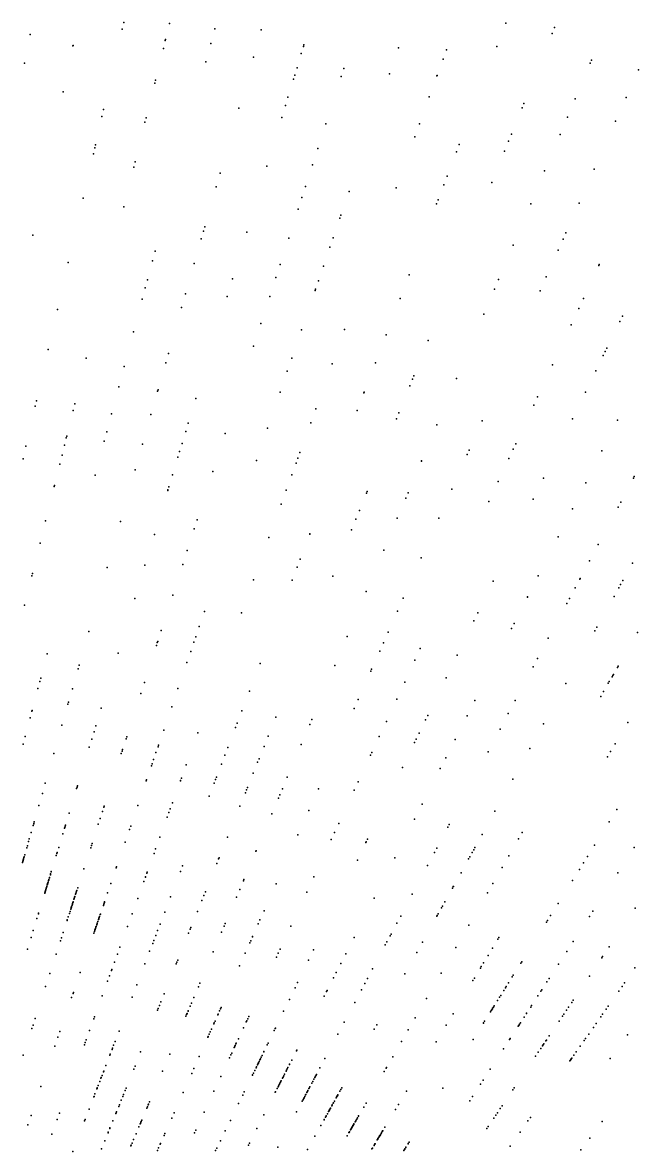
# Model space of a CAD drawing. Header units: metres. Extents: x -4327 to 4266, y -3886 to 3992.
# Drawn here: x 103.7 to 237.8, y 298.6 to 544.3 of the extents above; entities that cross this region are included whole.
import ezdxf

# ---------------------------------------------------------------- set-up
doc = ezdxf.new("R2010")
doc.units = ezdxf.units.M

msp = doc.modelspace()

# ---------------------------------------------------------------- linework, layer by layer
for p in [(125.67, 544.33, 2082.63), (135.67, 544.16, 2086.18), (208.89, 544.17, 2081.94), (219.49, 543.26, 2075.38), (105.31, 541.75, 2084.68), (125.35, 542.93, 2086.37), (145.5, 543, 2086.6), (155.64, 542.78, 2082.3), (218.96, 541.94, 2087.72), (114.63, 539.28, 2087.16), (114.64, 539.35, 2092.05), (134.31, 538.68, 2083.3), (134.74, 540.41, 2085.41), (134.8, 540.66, 2086.37), (144.64, 539.8, 2083.35), (164.82, 539.11, 2097.05), (164.94, 539.5, 2075.96), (185.53, 538.81, 2083.48), (195.95, 538.38, 2099.22), (206.94, 539.11, 2075.67), (143.56, 535.78, 2086.01), (153.93, 536.81, 2090.96), (164.36, 537.59, 2086.6), (195.23, 536.38, 2078.03), (227.57, 536.12, 2084.67), (104.09, 535.47, 2097.48), (163.42, 534.51, 2088.24), (173.61, 534.33, 2085.39), (227.3, 535.49, 2077.85), (237.78, 534.07, 2079.38), (132.43, 531.15, 2086.12), (132.58, 531.76, 2083.89), (162.65, 532, 2082.99), (162.92, 532.9, 2081.96), (173.04, 532.57, 2083.04), (183.59, 533.18, 2084.06), (193.9, 532.75, 2077.27), (193.94, 532.84, 2095.64), (112.5, 529.25, 2089.84), (160.89, 526.26, 2083.29), (161.45, 528.07, 2081.24), (192.23, 528.16, 2090.77), (212.82, 526.74, 2086.03), (224.01, 527.73, 2091.6), (235.1, 528.03, 2082.01), (120.94, 523.86, 2095.38), (121.29, 525.38, 2082.58), (130.55, 523.6, 2088.93), (150.75, 525.72, 2088.84), (160.1, 523.66, 2100.81), (212.44, 525.8, 2086.82), (222.3, 523.71, 2075.69), (130.31, 522.66, 2104.15), (169.71, 522.3, 2088.24), (190.09, 522.28, 2081.06), (232.79, 522.85, 2097.05), (189.06, 519.45, 2088.07), (210.1, 520.01, 2081.77), (220.72, 519.98, 2087.68), (119.37, 517.05, 2077.55), (119.52, 517.68, 2108.85), (167.96, 516.94, 2089.98), (198.15, 516.19, 2088.55), (198.75, 517.75, 2099.49), (208.62, 516.36, 2089.82), (209.48, 518.48, 2080.15), (119.07, 515.74, 2091.31), (128.16, 514.03, 2078.81), (127.86, 512.83, 2093.05), (146.69, 511.57, 2102.7), (156.86, 513.07, 2091.02), (166.79, 513.33, 2089.41), (217.34, 512.02, 2096.46), (228.13, 512.39, 2086.42), (195.4, 509.04, 2082.55), (196.11, 510.87, 2090.05), (205.87, 509.54, 2085.04), (145.84, 508.6, 2100.13), (165.27, 508.63, 2070.29), (174.75, 507.52, 2091.99), (185.02, 508.34, 2075.41), (116.84, 506.08, 2095.34), (125.72, 504.25, 2086.76), (164.48, 506.21, 2093.39), (193.8, 504.86, 2083.98), (194.14, 505.74, 2082.96), (214.31, 504.88, 2090.24), (224.84, 505.01, 2092.72), (163.67, 503.74, 2107.2), (172.76, 501.72, 2091.75), (173, 502.42, 2094.65), (143.06, 498.92, 2088.99), (143.33, 499.84, 2087.98), (105.86, 498.05, 2093.21), (142.58, 497.22, -186.19), (152.47, 498.7, 2089.15), (161.61, 497.38, 2085.42), (171.28, 497.44, 2088.25), (221.36, 497.19, 2092.64), (221.98, 498.57, 2093.79), (132.52, 494.56, 2089.95), (170.58, 495.4, 2089.3), (210.48, 495.87, 2099.49), (220.29, 494.77, 2082.48), (113.61, 492.1, 2076.21), (131.96, 492.48, 2090.99), (141.05, 491.89, 2088.73), (159.76, 491.68, 2085.63), (229.26, 491.65, 2104.71), (169.18, 491.32, 2072.09), (187.85, 489.38, 2090.27), (229.15, 491.41, 2094.2), (130.84, 488.3, 2093.07), (149.37, 488.56, 2075.55), (158.83, 488.82, 2073.5), (168.07, 488.11, 2072.94), (207.32, 488.41, 2096.4), (217.72, 489, 2086.17), (130.38, 486.57, 2090.67), (139.14, 485.24, 2080.13), (148.18, 484.69, 2073.71), (157.48, 484.69, 2080.23), (167.34, 485.98, 2073.5), (167.43, 486.26, 2074.71), (185.89, 484.27, 2087.77), (206.43, 486.32, 2087.43), (216.35, 485.92, 2077.75), (225.81, 484.26, 2087.19), (111.25, 481.88, 2097.74), (129.73, 484.14, 2090.25), (138.29, 482.29, -176.9), (224.8, 482.09, 2087.29), (204.12, 480.87, 2097.68), (234.31, 480.41, 2087.92), (127.81, 477, 2079.42), (155.57, 478.8, 2089.45), (164.4, 477.45, 2095.77), (173.8, 477.51, 2093.97), (223.14, 478.53, 2095.76), (233.73, 479.22, 2087.48), (182.85, 476.34, 2077.77), (191.96, 475.12, 2086.75), (109.23, 473.14, 2095.47), (135.42, 472.25, 2083.87), (153.98, 473.91, 2088.12), (230.55, 472.7, 2087.52), (230.9, 473.41, 2090.67), (117.5, 471.28, 2090.83), (125.8, 469.47, 2097.42), (134.84, 470.23, 2095.41), (162.28, 471.28, 2093.74), (171.09, 470.06, 2086.11), (180.52, 470.28, 2090.67), (219.07, 469.8, 2091.21), (230.13, 471.84, 2088.53), (161.29, 468.43, 2081.09), (188.86, 467.44, 2077.45), (228.5, 468.49, 2088.18), (124.59, 464.99, 2087.72), (187.96, 465.21, 2092.43), (188.57, 466.73, 2074.29), (198.17, 466.87, 2080.06), (133.07, 464.07, 2078.16), (133.15, 464.36, 2095.03), (141.4, 462.48, 2081.81), (159.72, 463.87, 2080.95), (178.01, 463.73, 2091.58), (178.06, 463.85, 2082.04), (215.83, 462.84, 2089.5), (226.23, 463.84, 2077.1), (106.38, 460.78, 2103.24), (106.66, 461.98, 2092.71), (114.66, 459.89, 2081.47), (115.02, 461.32, 2082.67), (167.52, 460.27, 2098.08), (176.53, 459.88, 2084.33), (214.99, 461.05, 2091.27), (123.02, 459.13, 2082.18), (131.61, 458.97, 2096.82), (166.41, 457.2, 2099.61), (185.06, 458.05, 2085.28), (185.6, 459.38, 2076.2), (203.76, 457.64, 2094.17), (223.41, 458.05, 2080.23), (233.23, 457.74, 2072.53), (121.98, 455.22, 2085.41), (139.21, 455.33, 2080.46), (139.75, 457.11, 2093.88), (147.8, 454.87, 2095.1), (157.03, 456.05, 2097), (193.88, 456.75, 2089.39), (112.77, 452.29, 2094.51), (113.18, 453.93, 2096.69), (113.26, 454.28, 2082.26), (121.43, 453.19, 2086.66), (129.77, 452.57, 2088.59), (138.41, 452.71, 2105.44), (211.06, 452.62, 2082.71), (104.37, 452.08, 2084.75), (112.24, 450.17, -75.17), (137.86, 450.93, 2097.14), (164.06, 450.74, 2101.19), (200.5, 450.32, 2085.79), (200.9, 451.22, 2095.06), (210.51, 451.44, 2097.42), (229.83, 451.06, 2076.17), (103.75, 449.38, 2088.43), (111.75, 448.2, -72), (137.48, 449.68, 2096.67), (154.6, 448.99, 2085.37), (163.22, 448.43, 2100.99), (163.61, 449.51, 2090.21), (190.51, 448.82, 2078.32), (190.54, 448.88, 2083.7), (209.57, 449.43, 2083.04), (119.45, 445.8, 2084.52), (128.15, 446.92, 2099.9), (136.32, 445.87, 2089.62), (145.1, 446.57, 2088.36), (162.29, 445.88, 2089.04), (217.11, 445.15, 2085.5), (236.68, 445.13, 2092.37), (236.86, 445.47, 2088.94), (110.53, 443.3, 2085.03), (110.58, 443.51, 2086.01), (135.27, 442.44, 2073.51), (135.32, 442.61, 2085), (135.52, 443.28, 2093.55), (161.07, 442.55, 2083.95), (197.12, 442.74, 2086.2), (207.22, 444.39, 2095.14), (226.29, 444.12, 2073.69), (178.53, 441.87, 2082.41), (178.68, 442.24, 2094.63), (187.09, 440.77, 2087.02), (187.61, 441.98, 2098.01), (205.2, 440.05, 2079.83), (214.89, 440.6, 2084.38), (233.92, 439.95, 2072.96), (159.97, 439.51, 2096.2), (177, 438.1, 2080.26), (223.41, 438.46, 2092.41), (233.34, 438.85, 2072.74), (108.66, 435.83, 2087.98), (124.95, 435.74, 2096.04), (141.69, 436.07, 2097.98), (176.24, 436.2, 2081.75), (185.24, 436.4, 2097.85), (194.32, 436.44, 2098.04), (132.35, 432.9, 2098.73), (141.04, 434.09, 2088.46), (166.19, 432.93, 2099.9), (166.23, 433.05, 2089.64), (175.29, 433.86, 2097.18), (107.46, 431.01, 2087), (157.31, 432.2, 2093.57), (220.3, 432.37, 2078.61), (229.01, 430.71, 2094.7), (139.51, 429.38, 2082.11), (182.3, 429.48, 2101.84), (190.47, 427.81, 2082.75), (122.07, 425.7, 2086.27), (130.3, 426.18, 2088.23), (138.53, 426.34, 2083.83), (163.44, 425.78, 2081.37), (164.09, 427.48, 2089.67), (164.11, 427.53, 2089.92), (227.12, 427.15, 2087.68), (236.5, 426.65, 2094.7), (105.67, 423.84, 2080.13), (105.81, 424.36, 2094.07), (153.97, 423.03, 2081.63), (162.33, 422.9, 2083.58), (171.23, 423.82, 2080.63), (215.97, 423.87, 2094.4), (225, 423.16, 2078.46), (225.07, 423.29, 2084.33), (234.4, 422.88, 2086.46), (178.48, 420.47, 2095.54), (206.16, 422.68, 2096.91), (224, 421.29, 2084.85), (233.51, 421.26, 2094.07), (233.9, 421.97, 2092.35), (128.09, 418.96, 2080.63), (136.37, 419.7, 2078.93), (186.55, 418.99, 2093.09), (213.61, 419.23, -87.07), (213.65, 419.31, 2098.38), (222.16, 417.83, 2099.32), (222.74, 418.91, 2078.28), (232.48, 419.41, 2095.33), (104.09, 417.48, 2082.77), (143.29, 416.14, 2084.55), (151.34, 415.81, 2084.55), (185.3, 416.2, 2095.55), (202.8, 415.79, 2089.4), (201.96, 414.08, 2091.61), (210.68, 413.48, -79.09), (118.07, 411.77, 2102.56), (133.86, 411.99, 2085.49), (141.39, 410.61, 2085), (142.14, 412.81, 2084.77), (174.32, 410.66, 2096.05), (183.27, 411.64, 2094.58), (210.12, 412.38, 2079.62), (210.14, 412.43, 2079.86), (228.3, 411.87, 2089.08), (228.75, 412.68, 2077.34), (237.59, 411.51, 2469.7), (132.79, 408.69, -90.97), (133, 409.34, 2083.51), (133.08, 409.58, 2084.73), (140.97, 409.4, 2084.51), (182.23, 409.3, 2088.23), (190.28, 408.06, 2104.12), (218.15, 410.28, 2082.54), (109.02, 406.86, 2090.74), (124.44, 407.01, 2083.22), (140.28, 407.39, 2085.71), (181.43, 407.5, 2090.18), (198.3, 406.57, 2080.65), (215.83, 405.91, -80.67), (115.73, 403.61, 2089.99), (115.98, 404.46, 2094.4), (139.45, 405, 2084.96), (155.39, 404.8, 2087.44), (171.63, 404.33, 2103.12), (179.47, 403.1, 2089.93), (179.66, 403.52, 2080.89), (189.09, 405.5, 2090.92), (214.86, 404.1, -83.66), (233.19, 403.9, 2460.18), (233.35, 404.18, 2397.5), (107.42, 400.88, 2089.43), (107.62, 401.63, 2093.35), (130.18, 400.64, 2085.12), (186.87, 400.74, 2099.95), (195.91, 401.67, 2094.09), (231.42, 400.84, 2290.96), (232.04, 401.9, 2252.69), (232.19, 402.17, 2124.85), (232.33, 402.4, 2104.05), (107, 399.33, 2093.32), (114.49, 399.29, 2085.28), (129.4, 398.24, 2090.22), (137.5, 399.33, -89.65), (153.08, 398.78, 2084.94), (221.94, 400.4, 2100.18), (230.17, 398.66, 2089.9), (231.22, 400.49, 2138.32), (113.52, 395.91, -86.02), (113.65, 396.36, -77.24), (176.74, 396.97, 2080.61), (185.15, 397.05, 2086.25), (202.16, 396.75, 2086.51), (210.94, 396.72, -87.47), (229.56, 397.62, 2443.74), (105.68, 394.4, -75.56), (105.72, 394.55, 2092.25), (120.79, 395.1, 2085.98), (136.14, 395.38, 2099.26), (151.44, 394.52, -75.35), (175.86, 394.99, 2081.57), (191.91, 393.48, 2084.78), (200.46, 393.43, 2085.77), (209.44, 393.89, 2084.8), (105.29, 392.94, 2089.77), (112.21, 391.34, -70.98), (119.6, 391.19, -69.95), (150.04, 390.88, 2089.97), (150.39, 391.77, -87.88), (158.83, 393.11, 2086.87), (166.19, 391.52, 2093.48), (166.64, 392.57, 2093.25), (182.88, 392.19, 2083.28), (191.44, 392.51, 2085.26), (217.09, 391.64, 2092.63), (235.5, 391.94, 2478.42), (104.21, 388.93, -71.79), (119.21, 389.92, -68.8), (126.19, 388.37, 2085.65), (126.34, 388.84, -63.5), (134.39, 390.3, 2090.13), (141.83, 389.67, 2087.71), (157.16, 388.98, 2076.54), (181.33, 388.87, 2082.76), (190.02, 389.59, 2081.09), (207.64, 390.52, 2089.2), (103.75, 387.2, -74.63), (118.18, 386.56, -74.35), (118.71, 388.29, -63.74), (125.45, 386.08, -62.6), (133.15, 386.68, -57.59), (133.26, 387.02, 2090.56), (148.36, 386.48, 2090.15), (156.25, 386.73, 2088), (164.35, 387.18, 2093.67), (189.04, 387.6, 2081.8), (189.38, 388.28, 2085.48), (197.84, 388.27, 2086.48), (214.12, 386.28, 2097.51), (232.69, 387.27, 2479.17), (110.45, 385.19, 2095.02), (125.16, 385.22, -65.17), (125.32, 385.7, -60.27), (132.19, 383.92, -60.34), (132.71, 385.41, -75.2), (147.72, 384.82, 2075.21), (155.16, 384.03, 2097.24), (179.46, 384.84, 2101.78), (179.72, 385.41, -62.01), (195.8, 384.28, 2082.05), (205.02, 385.59, 2085.26), (231.03, 384.49, 2476.71), (231.72, 385.65, 2476.46), (131.7, 382.48, 2084.1), (131.87, 382.98, -60.2), (131.87, 382.96, -58.61), (139.31, 382.76, 2092.47), (146.96, 382.84, -74.27), (154.85, 383.28, -60.28), (186.38, 382.13, 2081.01), (194.61, 381.94, 2080.8), (108.6, 378.73, 2097.06), (130.58, 379.24, -62.97), (130.66, 379.47, -66.15), (138.04, 379.26, -64.71), (138.07, 379.35, -64.05), (138.24, 379.8, -68.88), (145.39, 378.74, 2078.02), (145.68, 379.51, -75.69), (145.89, 380.05, -63.45), (153.9, 380.91, -65.41), (161.31, 380.02, -63.89), (176.76, 379.06, 2087.77), (210.43, 379.63, 2473.45), (107.96, 376.49, -82.47), (115.43, 377.54, 2088.77), (115.52, 377.84, -79.38), (115.62, 378.17, -77.65), (152.17, 376.64, 2080.72), (152.43, 377.27, -70.72), (152.63, 377.78, -68.98), (159.67, 376.16, -69.42), (160.25, 377.51, -76.82), (168.08, 377.51, -76.47), (175.9, 377.21, 2089.45), (107.2, 373.85, 2095.21), (121.44, 373.75, -78.5), (128.73, 373.86, 2091.96), (136.3, 374.49, -73.52), (144.28, 375.87, -77.46), (150.99, 373.7, 2088.72), (159.37, 375.44, -75.25), (190.66, 374.2, 2090.48), (113.8, 372.22, 2084.22), (121.06, 372.6, -80.71), (121.35, 373.49, -81.12), (135.14, 371.31, 2096.84), (135.52, 372.34, 2096.38), (135.81, 373.12, -65.89), (157.93, 372.06, 2094.61), (165.99, 372.81, 2096.4), (206.54, 372.61, 2091.04), (233.07, 372.98, -90.36), (105.96, 369.52, -82.91), (106.07, 369.91, -106.38), (106.08, 369.95, 2079.69), (106.18, 370.3, -104.91), (112.8, 368.95, -96.75), (112.84, 369.09, -102.18), (112.93, 369.36, -99.1), (112.99, 369.57, -80.49), (120.15, 369.79, -81.43), (120.55, 371.01, 2088.89), (127.2, 369.41, -78.49), (172.52, 369.97, 2084.91), (188.98, 370.9, 2083.83), (196.28, 369.16, 2087.03), (196.58, 369.71, 2096.09), (231.39, 370.31, 2480.36), (105.12, 366.59, 2079.82), (105.51, 367.97, 2094.05), (112.41, 367.69, 2090.43), (126.93, 368.63, 2087.66), (133.58, 367, 2084.99), (148.28, 367, -75.71), (163.62, 367.5, 2097.01), (163.63, 367.51, 2084.79), (170.88, 366.45, 2095.35), (171.58, 367.96, 2091.71), (178.76, 366.51, -72.93), (203.73, 367.53, 2334.74), (211.67, 366.62, 2475.82), (212.47, 368.01, 2477.06), (104.57, 364.66, -102.65), (104.69, 365.09, -97.01), (104.95, 366, -96.37), (111.52, 364.76, 2093.03), (118.49, 364.68, -112.11), (118.66, 365.2, -110.22), (118.79, 365.6, -108.75), (125.98, 365.89, -81.7), (132.63, 364.41, -77.69), (154.46, 363.9, 2097.83), (154.51, 364.01, 2092.21), (178.44, 365.85, 2091), (178.49, 365.96, -76.27), (193.84, 364.56, 2090.62), (201.9, 364.24, -41.36), (202.18, 364.75, -40.5), (228.24, 365.26, -76.79), (236.85, 364.71, 2478.13), (103.65, 361.47, -90.39), (103.73, 361.75, -86.99), (103.75, 361.8, -83.33), (103.76, 361.87, -115.43), (103.76, 361.85, -83.13), (103.77, 361.89, -97.91), (103.81, 362.02, -116.6), (103.86, 362.2, -98.65), (103.88, 362.28, -114.89), (103.95, 362.53, -85.66), (104.01, 362.73, -131.2), (104.12, 363.11, -108.43), (110.97, 362.97, 2102.26), (111.11, 363.41, 2091.76), (111.17, 363.63, 2092.99), (132.28, 363.45, 2090.01), (146.35, 362.24, 2085.72), (146.46, 362.49, 2087.2), (176.56, 362, 2087.25), (184.71, 362.51, 2090.02), (193.35, 363.63, 2079.36), (200.79, 362.23, 2470.78), (201.04, 362.69, -43.93), (201.56, 363.62, 2093.11), (209.54, 362.93, 2475.27), (225.81, 361.37, 2475.85), (226.7, 362.8, -80.13), (109.72, 358.87, -106.17), (109.76, 359.02, -103.78), (109.76, 359, 2085.74), (109.89, 359.43, -105.01), (109.91, 359.52, -83.02), (109.91, 359.48, -97.11), (116.99, 360.06, 2083.89), (124.06, 360.3, -121.63), (124.13, 360.51, -113.28), (130.72, 359.15, -84.84), (130.79, 359.34, 2085.48), (138.02, 359.54, -81.97), (138.49, 360.77, -78.07), (145.94, 361.22, -81.37), (191.86, 360.84, 2454.46), (199.14, 359.25, -43.06), (208.09, 360.41, 2474.5), (224.91, 359.93, 2490.34), (233.26, 359.19, 2480.3), (109.02, 356.59, -112.56), (109.02, 356.59, -89.63), (109.05, 356.68, -89.22), (109.06, 356.73, -90.09), (109.1, 356.84, -81.76), (109.11, 356.88, -121.59), (109.11, 356.87, -107.12), (109.13, 356.95, -91.23), (109.14, 356.97, -104.95), (109.16, 357.05, -116.94), (109.17, 357.06, -103.66), (109.2, 357.18, -1.53), (109.32, 357.57, -123.41), (109.34, 357.62, -83.87), (109.37, 357.74, -107.6), (109.37, 357.74, -107.6), (109.5, 358.14, -111.49), (109.51, 358.2, -82.29), (109.7, 358.81, -95.83), (122.88, 356.88, -119.8), (130.05, 357.32, -82.02), (130.4, 358.27, 2085.69), (130.42, 358.32, 2098.89), (151.75, 357.49, 2092.26), (151.87, 357.78, 2100.34), (158.87, 356.83, 2085.23), (167.11, 358.37, 2085.85), (206.04, 356.88, -58.72), (223.41, 357.54, 2481.95), (108.47, 354.8, -113.54), (108.5, 354.87, -130.16), (108.54, 355.02, -1.92), (108.6, 355.23, -116.34), (108.62, 355.26, -1.52), (108.69, 355.51, -92.15), (108.72, 355.59, -92.82), (108.78, 355.82, 2086.84), (108.79, 355.83, -117.65), (108.8, 355.87, -92.68), (108.84, 356.01, -93.14), (108.84, 355.99, 2087.82), (108.91, 356.23, -120.47), (108.92, 356.25, -112.01), (114.99, 353.92, -85.16), (115.03, 354.03, -124.44), (115.04, 354.06, -107.52), (115.2, 354.55, -81.05), (115.26, 354.74, 1.53), (115.26, 354.74, 0.92), (115.34, 354.98, 1.73), (115.43, 355.25, -105.9), (115.46, 355.34, -79.52), (115.66, 355.97, -95.38), (122.18, 354.84, -121.6), (135.87, 353.96, 2093.44), (143.13, 354.27, 2083.76), (143.47, 355.11, 2082.32), (150.24, 353.93, -80.09), (150.94, 355.58, -74.98), (165.53, 354.99, 2084.77), (188.53, 354.58, 2081.11), (197.28, 355.9, 2477.3), (197.46, 356.22, 2200.88), (197.48, 356.26, 2201.13), (204.9, 354.89, -62.27), (114.22, 351.52, -82.68), (114.26, 351.66, -117.58), (114.29, 351.76, -90.4), (114.34, 351.9, -116.77), (114.43, 352.19, -123.12), (114.5, 352.41, -87.57), (114.5, 352.38, -93.99), (114.54, 352.51, -113.87), (114.62, 352.78, -90.23), (114.62, 352.77, -122.87), (114.64, 352.84, -122.67), (114.65, 352.86, -112.66), (114.66, 352.9, 2094.38), (114.85, 353.47, 8.21), (114.88, 353.57, -103.86), (114.9, 353.61, -83.17), (114.91, 353.66, -113.36), (114.97, 353.84, -108.33), (121.25, 352.12, -109.76), (121.33, 352.37, 7.62), (121.42, 352.64, 5.59), (121.46, 352.74, -102.91), (121.51, 352.9, 3.77), (121.52, 352.91, 2.34), (128.72, 353.64, -83.54), (142.69, 353.18, 2096.68), (180.2, 353.67, 2087.6), (194.91, 351.63, -81.68), (195.1, 351.96, -75.83), (195.6, 352.88, 2200.32), (220.29, 352.55, 2471.79), (237.08, 351.49, 2471.4), (106.78, 349.25, -5.48), (107.09, 350.26, 2080.51), (107.14, 350.43, 2081.49), (113.6, 349.62, 2088.14), (113.61, 349.66, -101.85), (113.84, 350.35, -93.24), (113.84, 350.35, -93.24), (113.99, 350.83, -91.23), (114.16, 351.33, -111.07), (120.18, 349.03, -89.15), (120.23, 349.16, -117.43), (120.28, 349.31, -122.6), (120.34, 349.5, -126.71), (120.41, 349.71, -82.74), (120.55, 350.11, -101.71), (120.57, 350.16, -104.34), (120.6, 350.25, -100.23), (127.5, 350.3, 12.92), (134.6, 350.64, 2093.32), (141.73, 350.79, -81.39), (156.26, 350.96, 2088.71), (186, 349.81, 2096.14), (193.9, 349.8, -78.08), (193.95, 349.9, 2104.05), (193.98, 349.94, 2104.3), (194.19, 350.32, -80.24), (218.65, 349.92, 2478.13), (227.11, 349.72, 2454.84), (227.87, 350.89, 2479.45), (105.99, 346.69, -125.83), (113.33, 348.8, -99.45), (113.38, 348.95, -119.1), (119.39, 346.73, -89.63), (119.4, 346.77, -91.55), (119.43, 346.86, -91.15), (119.45, 346.9, -92.01), (119.47, 346.95, -90.75), (119.53, 347.13, -121.62), (119.61, 347.38, -83.45), (119.64, 347.46, -88.54), (119.66, 347.51, -88.34), (119.8, 347.92, -87.6), (119.82, 347.97, -94.64), (119.87, 348.12, -94.04), (119.87, 348.12, -84.47), (119.9, 348.22, -118.89), (120.03, 348.6, -92.03), (126.48, 347.5, 2087.24), (133.07, 346.66, 2095.86), (133.6, 348.05, 11.9), (140.17, 346.93, 2085.45), (140.32, 347.31, 10.93), (147.55, 347.61, 2085.08), (147.79, 348.18, -84.18), (154.98, 348.09, -81.97), (155.36, 348.95, -78.69), (162.08, 347.59, -82.29), (185.16, 348.23, 2080.45), (200.82, 347.83, 2478.92), (217.74, 348.46, 2476.14), (217.98, 348.84, 2478.85), (105.51, 345.11, -129.01), (111.9, 344.41, -125.47), (112.12, 345.08, 2087.7), (112.48, 346.19, -119.92), (119.17, 346.1, -102.05), (119.28, 346.41, -100.85), (119.29, 346.45, -102.58), (132.24, 344.5, 2089.42), (132.65, 345.56, 2089.21), (139.82, 346.06, -84.78), (147.01, 346.33, 2.57), (153.33, 344.38, -80.66), (153.74, 345.31, 2.99), (153.76, 345.35, 2087.29), (175.86, 345.14, 2093.21), (183.02, 344.21, 2221.55), (183.71, 345.51, 2082.81), (183.91, 345.88, 2085.02), (190.77, 344.15, 2094.36), (207.14, 344.74, 2448.44), (207.39, 345.15, 2476.73), (223.59, 344.29, 2482.28), (104.75, 342.63, 2088.49), (124.85, 343.03, -86.9), (131.33, 342.13, 2088.34), (131.99, 343.85, 11.76), (145.17, 341.99, 2103.69), (152.14, 341.71, -83.46), (153.14, 343.95, 0.51), (159.34, 341.71, -81.54), (159.76, 342.61, -82.83), (167.03, 342.46, 2090.81), (182.65, 343.51, 2089.59), (189.5, 341.87, 2105.78), (198.02, 342.97, 2478.56), (206, 342.84, -5.34), (222.18, 342.12, 2450.02), (231.41, 343.08, -55.28), (110.97, 341.54, 2079.72), (123.66, 339.75, -88.58), (124.29, 341.48, 2090.91), (130.27, 339.38, 2091.65), (137.12, 339.39, 2079.28), (137.27, 339.75, -84.28), (137.45, 340.2, 7.71), (158.95, 340.86, -81.12), (165.92, 340.19, -81.86), (172.97, 339.47, 0.1), (174.04, 341.57, 2090.64), (204.07, 339.62, -5.29), (205.02, 341.2, 2473.93), (212.18, 339.56, -9.06), (212.36, 339.84, -3.17), (220.35, 339.31, 2479.96), (229.83, 340.74, -49.67), (229.99, 340.98, -71.71), (109.6, 337.3, 2080.99), (116.23, 337.55, -133.81), (122.58, 336.79, 2089.23), (122.99, 337.92, -80.44), (123.08, 338.17, -79.27), (150.9, 338.93, 0.3), (171.96, 337.48, 2084.87), (179.89, 338.33, 2083.3), (186.92, 337.22, 2473.63), (194.79, 337.39, 2481.61), (203.37, 338.47, 2445.58), (203.56, 338.79, 2473.62), (210.52, 336.91, -23.97), (210.53, 336.92, -27.67), (227.12, 336.72, -48.18), (237.02, 338.5, 2481.83), (108.67, 334.44, 2090.89), (122.17, 335.65, -83.18), (128.53, 334.84, 2090.71), (141.96, 334.43, -81.07), (142.28, 335.2, 2088.49), (163.55, 335.33, 2092.5), (171.38, 336.34, -78.2), (178.18, 335.11, 2479.37), (178.76, 336.19, 2460.46), (201.75, 335.77, -5.02), (202.05, 336.27, 2472.57), (208.98, 334.44, -26.39), (209.5, 335.28, -17.8), (210.3, 336.55, -26.77), (217.86, 335.47, -0.11), (218.35, 336.23, -29.68), (234.22, 334.5, -72.58), (234.75, 335.26, -55.36), (114.34, 332.08, 2095.27), (114.64, 332.93, 2093.6), (114.72, 333.16, 2095.08), (121, 332.43, 2089.51), (127.51, 332.18, -85.73), (134.49, 332.88, -78.46), (140.96, 332.07, -77.61), (162.99, 334.18, 2091.97), (169.34, 332.35, 0.31), (169.88, 333.41, -80.5), (169.97, 333.58, 2080.08), (177.46, 333.76, 2093.65), (191.59, 331.84, 2476.03), (207.55, 332.15, 2477.23), (207.79, 332.54, -26.24), (208.47, 333.62, -9.12), (208.82, 334.18, -30.69), (215.86, 332.4, -38.93), (216.53, 333.42, -30.74), (216.72, 333.72, -29.46), (233.49, 333.45, 2444.84), (133.2, 329.67, -84.65), (133.46, 330.32, -82.76), (133.77, 331.1, -79.07), (140.15, 330.17, -82.29), (140.16, 330.19, 2084.11), (140.44, 330.86, -78.96), (146.76, 329.63, -82.99), (146.88, 329.89, -86.17), (161.76, 331.65, -83.18), (176, 331.01, -79.58), (205.84, 329.41, -21.1), (205.98, 329.64, -5.83), (206.03, 329.72, -23.46), (206.18, 329.96, -11.36), (206.35, 330.23, -8.6), (206.35, 330.23, -8.82), (206.39, 330.29, -4.35), (207.09, 331.41, 2454.33), (214.31, 330, -28.27), (214.52, 330.34, -9.56), (222.58, 329.99, -31), (223.26, 330.99, -37.45), (223.59, 331.49, -11.02), (230.72, 329.5, -76.71), (231.19, 330.17, 2479.2), (106.4, 327.48, -130.56), (119.19, 327.46, -84.17), (119.34, 327.89, -126.03), (133.04, 329.29, -88.45), (139.24, 328.04, -94.76), (139.37, 328.34, -86.36), (139.41, 328.42, -92.17), (139.43, 328.48, -88.87), (139.48, 328.6, -92.42), (139.7, 329.1, -87.18), (139.73, 329.17, -84.72), (145.56, 326.93, -89.95), (146.17, 328.3, -80.39), (146.18, 328.33, -84.73), (146.24, 328.46, -81.87), (146.56, 329.19, -77.11), (152.49, 327.02, -80.72), (152.68, 327.42, -78.75), (152.91, 327.93, -79.7), (160.5, 329.07, 2086.37), (189.17, 327.65, 2480.56), (197.4, 328.52, 2485.62), (204.27, 326.9, -14.62), (205.55, 328.95, -21.71), (205.73, 329.23, -14.72), (205.74, 329.25, -19.82), (212.89, 327.82, -9.49), (212.89, 327.81, -9.92), (213.37, 328.57, -13.36), (213.42, 328.64, -35.9), (220.52, 326.94, -41.12), (221.25, 328.02, -16.3), (221.54, 328.44, -16.11), (221.55, 328.46, -35.21), (222.14, 329.33, -14.2), (229.58, 327.88, -13.65), (229.96, 328.42, 2483.09), (105.7, 325.31, 2082.34), (105.93, 326.03, 2094.13), (111.8, 324.68, 2083.39), (118.25, 324.89, -90.93), (124.67, 324.77, -82.41), (144.51, 324.57, 2091.54), (144.79, 325.21, -94.24), (144.79, 325.2, -90.3), (145.3, 326.35, -89.38), (145.38, 326.53, -89.64), (151.76, 325.45, -79.3), (152.38, 326.78, -81.9), (158.45, 324.87, 2093.27), (158.67, 325.32, -83.67), (158.72, 325.42, -84.32), (173.72, 326.72, -84.26), (180.24, 325.17, -84.45), (180.77, 326.12, 2444.73), (187.64, 325, -81.37), (195.92, 326.06, 2475.95), (204.02, 326.5, -13.76), (204.07, 326.58, 2470.67), (211.6, 325.83, -31.11), (211.7, 325.99, -20.69), (211.78, 326.11, -22.61), (211.8, 326.14, -21.98), (211.9, 326.3, -26.89), (212.06, 326.54, -17.53), (227.97, 325.57, -15.51), (228.55, 326.41, -34.97), (111.36, 323.41, 2082.34), (117.3, 322.29, -95.42), (117.31, 322.31, -94.42), (117.52, 322.87, -93.17), (123.8, 322.52, -77.28), (144.01, 323.45, 2091.24), (144.04, 323.52, -99.15), (144.06, 323.56, -95.21), (144.3, 324.1, -98.7), (150.13, 321.96, -95.08), (150.2, 322.12, -93.47), (150.66, 323.09, -96.25), (157.11, 322.12, -82.43), (172.33, 324.1, -84.85), (186.2, 322.51, 2477.92), (193.73, 322.42, -80.92), (201.79, 322.94, 2451.86), (209.73, 322.96, -22.6), (209.74, 322.97, -17.55), (209.87, 323.17, -26.63), (217.17, 321.97, -32.8), (217.63, 322.65, -32.02), (217.73, 322.8, -35.67), (217.73, 322.8, -32.89), (218.37, 323.74, -13.96), (225.98, 322.73, -20.32), (226.26, 323.13, -40.05), (226.95, 324.12, -21.28), (235.38, 323.97, 2480.13), (110.7, 321.49, 2084.2), (117.12, 321.8, -97.29), (122.73, 319.73, -81.33), (123.13, 320.78, -75.29), (123.23, 321.03, 2093.45), (123.48, 321.68, -77.87), (129.37, 320.21, -91.43), (135.72, 319.72, 2100.22), (149.03, 319.59, -97.07), (149.2, 319.95, -100.29), (149.76, 321.17, -90.51), (149.8, 321.25, -97.99), (149.89, 321.44, -89.35), (149.97, 321.61, -97.47), (156.19, 320.23, -84.82), (156.21, 320.29, -85.65), (156.94, 321.77, -86.26), (163.29, 320.48, -84.59), (163.35, 320.59, -80.7), (208.41, 320.92, 2481.67), (215.97, 320.19, 2477.83), (216.5, 320.98, -15.95), (216.88, 321.53, -26.59), (216.98, 321.69, -19.17), (217.02, 321.75, -17.69), (217.03, 321.75, -22.36), (224.21, 320.21, -40.55), (224.22, 320.22, -37.96), (225.09, 321.46, -15.95), (103.81, 319.5, 2087.9), (121.79, 317.27, -89.77), (122.64, 319.5, -99.85), (128.14, 317.15, -86.18), (142.12, 319.2, 2091.51), (148.71, 318.91, -99.76), (154.82, 317.43, -104.3), (154.89, 317.57, -96.43), (154.94, 317.68, -90.07), (154.99, 317.79, -96.5), (155.01, 317.81, -88.47), (155.02, 317.83, -102.76), (155.18, 318.16, -87.95), (155.33, 318.47, -88.65), (155.37, 318.55, -91.35), (155.45, 318.73, 2080.75), (155.62, 319.08, -90.06), (155.62, 319.08, -90.06), (155.81, 319.45, -85.23), (161.76, 317.47, -76.85), (161.8, 317.55, -85.46), (162.26, 318.45, -84.47), (169.49, 318.77, 2097.66), (184.28, 319.18, -88.38), (215.36, 319.28, 2488.63), (222.87, 318.3, -23.02), (222.97, 318.43, -34.33), (223.08, 318.6, -25.17), (223.14, 318.67, -27.52), (223.15, 318.69, -18.79), (223.23, 318.81, -34.8), (223.25, 318.84, -20.08), (223.72, 319.5, 2475.71), (231.63, 318.81, 2483.68), (120.79, 314.68, -84.53), (120.95, 315.07, -83.85), (121.25, 315.87, -94.33), (121.27, 315.92, -83.3), (121.32, 316.06, 2089.5), (127.87, 316.49, 2092.34), (134.13, 316, -94.29), (140.49, 315.56, 2088.63), (140.96, 316.6, 2088.44), (146.83, 314.87, 2093.62), (153.71, 315.14, -102.3), (153.75, 315.24, 2085.46), (153.92, 315.59, -100.58), (154.2, 316.15, 2084.53), (154.49, 316.75, -97.84), (154.59, 316.96, -101.64), (160.31, 314.62, -91.42), (160.37, 314.75, -90.84), (160.53, 315.05, -91.55), (160.69, 315.37, -94.12), (160.7, 315.38, -93.09), (161.03, 316.04, -92.25), (161.15, 316.27, 2082.72), (161.27, 316.52, -86), (161.44, 316.85, -77.72), (167.32, 314.69, 2462.84), (167.39, 314.82, -82.62), (167.45, 314.92, -77.54), (167.47, 314.96, -113.22), (167.57, 315.15, -82.1), (167.65, 315.31, -81.32), (168.42, 316.75, -105.73), (182.43, 315.97, 2455.04), (182.84, 316.69, -83.06), (182.92, 316.83, -83.52), (205.5, 316.45, 2482.99), (107.66, 312.66, 2091.52), (119.83, 312.17, -88.91), (119.85, 312.22, -87.76), (119.87, 312.28, -102.17), (119.9, 312.35, -89.16), (119.93, 312.43, -101.62), (120.12, 312.92, -92.66), (120.46, 313.8, -98.47), (120.73, 314.51, -94.91), (126.2, 312.35, -107.13), (159.12, 312.29, 2083.98), (159.29, 312.62, -105.91), (159.37, 312.78, -106.17), (159.46, 312.96, -100.2), (159.59, 313.22, -100.07), (159.69, 313.41, -99.31), (159.82, 313.66, 2093.1), (159.9, 313.82, -96.74), (159.96, 313.95, -101.76), (160.25, 314.51, -93.86), (166.02, 312.24, -103.6), (166.03, 312.25, -88.28), (166.09, 312.36, -92.83), (166.21, 312.59, -86.73), (166.66, 313.44, -78.19), (166.67, 313.45, -89.03), (166.85, 313.8, -102.01), (167.11, 314.28, -107.23), (173.16, 312.38, -76.43), (195.16, 312.33, -85.13), (203.39, 313.19, -81.61), (203.99, 314.11, 2482.91), (210.74, 312.43, 2489.13), (119.17, 310.46, -99.99), (119.21, 310.54, -86.7), (119.42, 311.1, 2092.89), (125.14, 309.73, 2083.39), (125.46, 310.53, -107.51), (125.65, 310.98, -93.71), (125.99, 311.82, -89.43), (138.62, 311.36, 2089.13), (145.34, 311.69, 2093.69), (151.6, 310.83, 2091.1), (151.93, 311.51, 2081.59), (158.7, 311.47, -103.24), (158.73, 311.52, -103.05), (164.73, 309.81, -94.94), (164.75, 309.84, -99.49), (164.89, 310.1, -99.36), (164.9, 310.13, -98.34), (164.97, 310.26, -105.03), (165.11, 310.52, -104.91), (165.29, 310.86, -93.41), (165.33, 310.94, -94.05), (165.57, 311.39, -111.09), (165.65, 311.55, -98.16), (165.65, 311.54, -96.3), (165.75, 311.74, -87.52), (165.79, 311.81, 2478.47), (171.96, 310.22, -96.18), (172.03, 310.36, -82.23), (172.11, 310.49, -90.06), (172.2, 310.66, -91.34), (172.21, 310.68, 2483.22), (172.3, 310.83, 2484.46), (172.32, 310.87, -78.49), (172.76, 311.67, -76.66), (172.96, 312.02, -82.87), (187.29, 311.71, -88.46), (201.65, 310.51, -82.19), (210.42, 311.97, 2467.22), (118.15, 307.78, -91.91), (124.58, 308.34, -93.69), (124.74, 308.73, -96.76), (130.72, 307.97, -108.61), (130.84, 308.24, -86.11), (131.03, 308.69, 2084.19), (131.1, 308.85, 2092.52), (131.31, 309.36, -88.38), (150.69, 308.96, 2085.61), (164.56, 309.49, -110.41), (170.31, 307.24, -112.13), (170.34, 307.3, -111.94), (170.41, 307.43, -104.64), (170.42, 307.45, -94.5), (170.46, 307.51, -107.81), (170.48, 307.55, -95.97), (170.51, 307.6, -105.74), (170.58, 307.74, -98.92), (170.68, 307.92, -106.27), (170.72, 307.98, -92.2), (170.98, 308.46, -95.01), (170.98, 308.46, 2484.85), (171.08, 308.63, -89.31), (171.1, 308.67, -90.14), (171.31, 309.05, -97.27), (171.36, 309.14, -89.05), (171.56, 309.49, -76.33), (177.95, 308.23, -79.82), (178.45, 309.08, 2456.71), (184.88, 307.68, 2490.01), (185.54, 308.79, -116.94), (201.06, 309.6, 2483.97), (207.68, 307.9, -85), (208.09, 308.5, 2485.3), (105.5, 306.4, 2086.49), (111.21, 305.54, -120.46), (111.71, 306.92, 2095.45), (117.15, 305.2, 2089.84), (117.28, 305.52, 2092.06), (123.3, 305.19, -90.99), (123.31, 305.19, -90.03), (123.98, 306.85, -88.19), (124.03, 306.98, -101.32), (124.12, 307.21, -94.32), (129.42, 304.91, -99.99), (129.5, 305.08, -91.23), (129.62, 305.36, -103.5), (136.15, 305.8, -93.32), (136.67, 306.97, -90.53), (143.22, 307.13, 2084.38), (148.91, 305.32, 2082.22), (156.19, 306.53, 2094.43), (163.31, 307.15, 2450.94), (169.3, 305.42, -102.72), (169.36, 305.53, -108.36), (169.63, 306.03, -117.18), (169.76, 306.26, -110.72), (169.79, 306.31, -111.37), (170.05, 306.78, -110.49), (176.1, 305.01, -89.96), (176.15, 305.1, -94.5), (176.22, 305.23, -96.81), (176.37, 305.49, -103.97), (176.37, 305.49, -103.97), (176.43, 305.59, -86.24), (176.61, 305.89, -87.96), (176.83, 306.27, -77.29), (176.84, 306.29, -85.01), (206.28, 305.82, -82.52), (206.69, 306.43, -87.14), (207.06, 306.98, -85.38), (213.7, 305.19, -79.72), (214.24, 305.97, 2485.34), (229.91, 305.1, 2486.57), (104.79, 304.32, 2087.33), (110.05, 302.35, -121), (122.27, 302.64, 2086.62), (122.32, 302.76, -105.8), (122.63, 303.53, -105.68), (122.69, 303.67, -87.47), (128.36, 302.4, -100.34), (128.99, 303.89, -93.98), (129.29, 304.58, -102.84), (129.32, 304.67, -97.35), (134.67, 302.47, -112.69), (141.1, 302.58, 2089.5), (141.38, 303.19, 2086.35), (147.8, 303.04, -105.4), (154.67, 303.55, -99.8), (168.62, 304.2, 2479.73), (174.74, 302.66, -99.08), (174.75, 302.68, -106.96), (174.84, 302.83, -107.22), (175.08, 303.25, -109.88), (175.14, 303.35, -112.02), (175.24, 303.53, -95.45), (175.26, 303.56, -111.25), (175.38, 303.77, -110.49), (175.41, 303.81, -102.56), (175.46, 303.91, -85.77), (175.5, 303.98, -93.54), (175.59, 304.13, -109.99), (175.61, 304.17, -112.32), (175.65, 304.23, -93.41), (175.66, 304.25, -114.47), (175.66, 304.25, -87.29), (175.77, 304.44, -100.07), (175.8, 304.5, -87.16), (175.83, 304.55, -118.2), (181.73, 302.45, -102.74), (181.73, 302.45, -102.74), (181.82, 302.59, -102.16), (182, 302.9, -76.22), (182, 302.89, 2479.95), (182.06, 303.01, -75.64), (182.1, 303.06, 2491.03), (182.57, 303.84, -75.85), (204.77, 303.58, 2482.64), (205.06, 304.01, 2486.1), (212.01, 302.78, -83.75), (121.57, 300.88, 2089.45), (127.32, 299.95, -92.57), (127.49, 300.35, 2085.88), (127.83, 301.15, -100.51), (133.62, 300.12, -95.07), (133.68, 300.26, -94.54), (134.47, 302.03, -113.34), (146.73, 300.84, -101.44), (152.83, 299.94, -97.62), (153.04, 300.36, 2095.05), (167.33, 301.87, 2480.35), (174.31, 301.92, -98.42), (180.19, 299.88, -97.74), (180.32, 300.1, -91.05), (180.34, 300.14, -90.86), (180.39, 300.22, -90.48), (180.39, 300.22, -90.48), (180.4, 300.24, -112.02), (180.41, 300.24, -106.99), (180.91, 301.09, -91.56), (180.94, 301.13, -92.39), (180.99, 301.21, -92.01), (181.04, 301.3, -86.52), (181.06, 301.34, -103.61), (181.11, 301.41, -84.93), (181.13, 301.45, -101.36), (181.24, 301.64, -100.6), (181.29, 301.72, -106.46), (181.38, 301.87, -99.64), (181.42, 301.93, -88.74), (181.47, 302.02, -80.84), (181.5, 302.06, -104.28), (181.57, 302.18, -88.61), (187.6, 300.22, -77.98), (187.63, 300.27, -82.25), (187.84, 300.61, -87.05), (227.18, 301.48, 2466.02), (114.61, 298.56, 2089.16), (120.87, 299.15, 2084.93), (127.26, 299.8, -94.06), (133.01, 298.74, -95.8), (133.27, 299.32, -97.15), (145.7, 298.73, -97.96), (145.95, 299.25, -95.96), (159.26, 299.52, 2447.6), (165.71, 298.95, 2456.33), (179.73, 299.12, -99.96), (179.83, 299.28, -109.77), (186.68, 298.76, -90.6), (186.84, 299.01, -89.44), (186.84, 299, -91.49), (186.89, 299.08, -108.56), (186.92, 299.13, -109.21), (187.1, 299.43, -77.57), (187.12, 299.46, -88.35), (187.13, 299.47, -105.33), (209.87, 299.73, 2480.66), (225.27, 298.94, 2481.43)]:
    msp.add_point(p)

doc.saveas('drawing.dxf')
